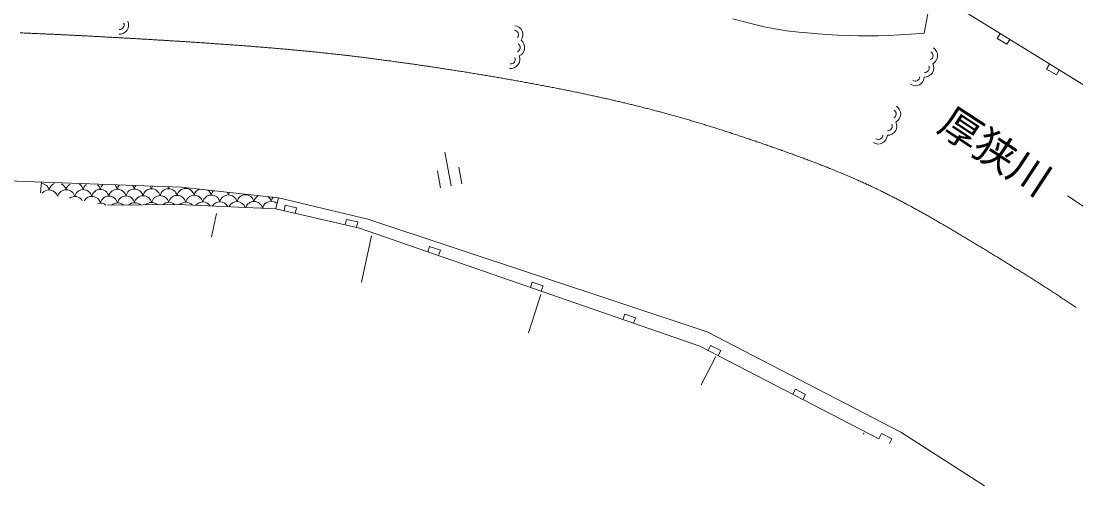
# Model space of a CAD drawing. Units: millimetres, scale not verified. Extents: x 40000 to 680000, y 20000 to 380000.
# Drawn here: x 371218 to 417570, y 283101 to 303536 of the extents above; entities that cross this region are included whole.
import ezdxf
from ezdxf.enums import TextEntityAlignment as Align

# ---------------------------------------------------------------- set-up
doc = ezdxf.new("R2010")
doc.units = ezdxf.units.MM
doc.header["$LTSCALE"] = 1000
doc.layers.add('M-BGD', color=7, linetype='Continuous', lineweight=13)
doc.styles.add('ＭＳ ゴシック', font='')
doc.styles.get('ＭＳ ゴシック').set_extended_font_data('MS Gothic')

msp = doc.modelspace()

# ---------------------------------------------------------------- linework, layer by layer
at = {"layer": 'M-BGD'}
for p, q in [((411263, 304837), (429106, 293797)), ((402942, 303511), (402499, 303638)), ((411064, 303851), (410901, 303011)), ((403397, 303393), (402942, 303511)), ((403866, 303287), (403397, 303393)), ((404353, 303192), (403866, 303287)), ((404860, 303112), (404353, 303192)), ((405389, 303046), (404860, 303112)), ((405944, 302998), (405389, 303046)), ((406068, 302989), (405944, 302998)), ((406611, 302953), (406068, 302989)), ((407108, 302923), (406611, 302953)), ((407572, 302901), (407108, 302923)), ((408015, 302888), (407572, 302901)), ((408448, 302883), (408015, 302888)), ((408884, 302887), (408448, 302883)), ((409335, 302902), (408884, 302887)), ((409814, 302927), (409335, 302902)), ((410331, 302963), (409814, 302927)), ((410901, 303011), (410331, 302963)), ((414109, 302773), (414237, 302988)), ((414538, 302516), (414109, 302773)), ((414666, 302731), (414538, 302516)), ((416285, 301427), (416413, 301641)), ((416714, 301170), (416285, 301427)), ((416842, 301384), (416714, 301170)), ((389845, 297772), (390117, 296297)), ((390448, 297120), (390584, 296382)), ((389514, 296948), (389649, 296211)), ((378258, 296239), (368231, 296605)), ((372078, 295979), (372112, 296464)), ((382523, 295766), (378258, 296239)), ((382407, 295280), (382528, 295765)), ((386461, 294831), (382523, 295766)), ((417200, 295853), (422348, 292450)), ((375011, 295439), (378116, 295472)), ((378116, 295472), (382407, 295280)), ((386084, 294432), (382407, 295280)), ((382772, 295196), (382828, 295439)), ((382828, 295439), (383315, 295327)), ((383315, 295327), (383259, 295083)), ((379585, 294055), (379808, 295070)), ((385466, 294575), (385522, 294818)), ((385522, 294818), (386009, 294706)), ((401369, 289870), (386461, 294831)), ((386009, 294706), (385953, 294463)), ((401047, 289248), (386084, 294432)), ((386174, 292060), (386618, 294090)), ((389090, 293391), (389172, 293627)), ((389172, 293627), (389645, 293463)), ((389645, 293463), (389563, 293227)), ((393600, 291828), (393682, 292064)), ((393682, 292064), (394155, 291901)), ((394155, 291901), (394073, 291664)), ((393522, 289836), (394056, 291512)), ((397663, 290420), (397745, 290657)), ((397745, 290657), (398218, 290493)), ((398218, 290493), (398136, 290257)), ((409871, 285470), (401369, 289870)), ((408917, 285176), (401047, 289248)), ((401403, 289045), (401510, 289271)), ((401510, 289271), (401962, 289056)), ((401105, 287540), (401748, 288790)), ((401962, 289056), (401854, 288830)), ((405132, 287134), (405247, 287356)), ((405247, 287356), (405691, 287126)), ((405691, 287126), (405576, 286904)), ((408231, 285383), (408256, 285431)), ((408917, 285176), (409032, 285398)), ((409032, 285398), (409476, 285168)), ((409476, 285168), (409374, 284971)), ((413549, 283101), (409871, 285470))]:
    msp.add_line(p, q, dxfattribs=at)
msp.add_lwpolyline([(417579, 290947), (417535, 290976), (417491, 291006), (417447, 291035), (417403, 291065), (417359, 291094), (417316, 291123), (417272, 291152), (417227, 291182), (417183, 291211), (417138, 291241), (417093, 291271), (417048, 291301), (417002, 291331), (416957, 291361), (416911, 291391), (416866, 291421), (416820, 291451), (416775, 291481), (416729, 291510), (416684, 291540), (416638, 291570), (416593, 291600), (416547, 291629), (416501, 291659), (416456, 291688), (416410, 291718), (416364, 291748), (416319, 291777), (416273, 291807), (416227, 291836), (416182, 291866), (416136, 291895), (416090, 291924), (416044, 291954), (415998, 291983), (415952, 292012), (415907, 292042), (415861, 292071), (415815, 292100), (415769, 292129), (415723, 292158), (415677, 292188), (415631, 292217), (415585, 292246), (415539, 292275), (415493, 292304), (415447, 292333), (415401, 292362), (415355, 292391), (415309, 292420), (415263, 292449), (415216, 292478), (415170, 292507), (415124, 292536), (415078, 292564), (415032, 292593), (414986, 292622), (414939, 292651), (414893, 292679), (414847, 292708), (414801, 292737), (414754, 292766), (414708, 292794), (414662, 292823), (414616, 292852), (414569, 292880), (414523, 292909), (414477, 292937), (414430, 292966), (414384, 292994), (414337, 293023), (414291, 293051), (414245, 293080), (414198, 293108), (414152, 293137), (414105, 293165), (414059, 293194), (414012, 293222), (413966, 293250), (413919, 293279), (413873, 293307), (413826, 293335), (413780, 293364), (413733, 293392), (413687, 293420), (413640, 293449), (413594, 293477), (413547, 293505), (413500, 293533), (413454, 293562), (413407, 293590), (413360, 293618), (413313, 293647), (413266, 293675), (413218, 293704), (413171, 293733), (413124, 293761), (413077, 293789), (413031, 293817), (412985, 293844), (412941, 293871), (412897, 293898), (412852, 293924), (412808, 293951), (412764, 293977), (412720, 294004), (412676, 294030), (412632, 294057), (412587, 294083), (412543, 294109), (412499, 294136), (412455, 294162), (412410, 294189), (412366, 294215), (412322, 294241), (412278, 294268), (412233, 294294), (412189, 294320), (412145, 294346), (412100, 294373), (412056, 294399), (412012, 294425), (411967, 294451), (411923, 294477), (411879, 294503), (411834, 294529), (411790, 294555), (411745, 294581), (411701, 294607), (411656, 294633), (411612, 294659), (411567, 294685), (411523, 294711), (411478, 294736), (411434, 294762), (411389, 294788), (411344, 294814), (411300, 294839), (411255, 294865), (411210, 294890), (411166, 294916), (411121, 294941), (411076, 294967), (411031, 294992), (410987, 295018), (410942, 295043), (410897, 295068), (410852, 295093), (410807, 295118), (410762, 295144), (410717, 295169), (410672, 295194), (410627, 295219), (410582, 295243), (410537, 295268), (410492, 295293), (410447, 295318), (410402, 295343), (410357, 295367), (410312, 295392), (410266, 295416), (410221, 295441), (410176, 295465), (410131, 295489), (410085, 295514), (410040, 295538), (409994, 295562), (409949, 295586), (409904, 295610), (409858, 295634), (409813, 295658), (409767, 295682), (409721, 295705), (409676, 295729), (409630, 295753), (409584, 295776), (409539, 295800), (409493, 295823), (409447, 295846), (409401, 295870), (409355, 295893), (409310, 295916), (409265, 295938), (409220, 295961), (409175, 295983), (409130, 296005), (409085, 296028), (409039, 296050), (408992, 296073), (408944, 296096), (408895, 296120), (408844, 296145), (408794, 296169), (408744, 296193), (408693, 296217), (408643, 296240), (408592, 296264), (408541, 296288), (408491, 296311), (408440, 296335), (408389, 296358), (408339, 296382), (408288, 296405), (408237, 296428), (408186, 296451), (408135, 296474), (408084, 296497), (408033, 296519), (407982, 296542), (407931, 296565), (407880, 296587), (407829, 296610), (407778, 296632), (407726, 296654), (407675, 296676), (407624, 296698), (407572, 296720), (407521, 296742), (407469, 296764), (407418, 296786), (407367, 296808), (407315, 296829), (407263, 296851), (407212, 296872), (407160, 296894), (407108, 296915), (407057, 296936), (407005, 296957), (406953, 296978), (406901, 297000), (406850, 297021), (406798, 297041), (406746, 297062), (406694, 297083), (406642, 297104), (406590, 297124), (406538, 297145), (406486, 297165), (406434, 297186), (406382, 297206), (406330, 297227), (406278, 297247), (406225, 297267), (406173, 297287), (406121, 297307), (406069, 297327), (406017, 297347), (405964, 297367), (405912, 297387), (405860, 297407), (405807, 297427), (405755, 297446), (405702, 297466), (405650, 297486), (405598, 297505), (405545, 297525), (405493, 297544), (405440, 297564), (405388, 297583), (405335, 297602), (405283, 297622), (405230, 297641), (405177, 297660), (405125, 297679), (405072, 297698), (405020, 297717), (404967, 297736), (404914, 297755), (404862, 297774), (404809, 297793), (404756, 297812), (404704, 297831), (404651, 297850), (404598, 297869), (404545, 297887), (404492, 297906), (404439, 297925), (404386, 297943), (404333, 297962), (404281, 297980), (404229, 297999), (404177, 298017), (404125, 298035), (404073, 298053), (404020, 298071), (403968, 298090), (403916, 298108), (403864, 298126), (403812, 298144), (403760, 298162), (403708, 298180), (403656, 298198), (403604, 298215), (403552, 298233), (403499, 298251), (403447, 298269), (403395, 298287), (403343, 298304), (403291, 298322), (403239, 298340), (403186, 298357), (403134, 298375), (403082, 298393), (403030, 298410), (402977, 298428), (402925, 298445), (402873, 298462), (402821, 298480), (402768, 298497), (402716, 298514), (402664, 298532), (402611, 298549), (402559, 298566), (402507, 298583), (402454, 298600), (402402, 298617), (402350, 298634), (402297, 298651), (402245, 298668), (402193, 298685), (402140, 298702), (402088, 298719), (402035, 298736), (401983, 298753), (401930, 298769), (401878, 298786), (401825, 298803), (401773, 298819), (401720, 298836), (401668, 298852), (401615, 298869), (401563, 298885), (401510, 298901), (401458, 298918), (401405, 298934), (401352, 298950), (401300, 298967), (401247, 298983), (401195, 298999), (401142, 299015), (401089, 299031), (401037, 299047), (400984, 299063), (400931, 299079), (400878, 299094), (400826, 299110), (400773, 299126), (400720, 299142), (400667, 299157), (400615, 299173), (400562, 299188), (400509, 299204), (400456, 299219), (400403, 299235), (400350, 299250), (400298, 299265), (400245, 299280), (400192, 299296), (400139, 299311), (400086, 299326), (400033, 299341), (399980, 299356), (399926, 299371), (399872, 299386), (399818, 299401), (399764, 299416), (399710, 299431), (399657, 299446), (399605, 299460), (399553, 299474), (399503, 299488), (399453, 299502), (399403, 299515), (399353, 299529), (399303, 299542), (399253, 299555), (399203, 299569), (399153, 299582), (399103, 299595), (399053, 299608), (399003, 299622), (398953, 299635), (398903, 299648), (398852, 299661), (398802, 299674), (398752, 299687), (398702, 299699), (398652, 299712), (398602, 299725), (398552, 299738), (398501, 299750), (398451, 299763), (398401, 299776), (398351, 299788), (398301, 299801), (398250, 299813), (398200, 299825), (398150, 299838), (398100, 299850), (398049, 299862), (397999, 299875), (397949, 299887), (397898, 299899), (397848, 299911), (397798, 299923), (397747, 299935), (397697, 299947), (397647, 299959), (397596, 299971), (397546, 299983), (397495, 299995), (397445, 300007), (397395, 300018), (397344, 300030), (397294, 300042), (397243, 300053), (397193, 300065), (397142, 300076), (397092, 300088), (397041, 300099), (396991, 300111), (396940, 300122), (396890, 300134), (396839, 300145), (396789, 300156), (396738, 300168), (396688, 300179), (396637, 300190), (396587, 300201), (396536, 300212), (396485, 300223), (396435, 300234), (396384, 300245), (396334, 300256), (396283, 300267), (396232, 300278), (396182, 300289), (396131, 300300), (396081, 300311), (396030, 300321), (395979, 300332), (395929, 300343), (395878, 300354), (395827, 300364), (395777, 300375), (395726, 300385), (395675, 300396), (395624, 300406), (395574, 300417), (395523, 300427), (395472, 300438), (395422, 300448), (395373, 300458), (395325, 300468), (395277, 300478), (395228, 300487), (395179, 300497), (395128, 300508), (395076, 300518), (395022, 300529), (394965, 300540), (394906, 300552), (394848, 300563), (394789, 300575), (394731, 300587), (394672, 300598), (394614, 300609), (394555, 300621), (394497, 300632), (394438, 300644), (394380, 300655), (394321, 300666), (394263, 300677), (394204, 300689), (394146, 300700), (394087, 300711), (394029, 300722), (393970, 300733), (393912, 300744), (393853, 300755), (393794, 300766), (393736, 300777), (393677, 300788), (393619, 300799), (393560, 300809), (393501, 300820), (393443, 300831), (393384, 300842), (393326, 300852), (393267, 300863), (393208, 300874), (393150, 300884), (393091, 300895), (393032, 300905), (392974, 300916), (392915, 300926), (392856, 300937), (392798, 300947), (392739, 300957), (392680, 300968), (392622, 300978), (392563, 300988), (392504, 300999), (392446, 301009), (392387, 301019), (392328, 301029), (392270, 301039), (392211, 301049), (392152, 301059), (392093, 301069), (392035, 301079), (391976, 301089), (391917, 301099), (391858, 301109), (391800, 301119), (391741, 301129), (391682, 301139), (391623, 301149), (391565, 301159), (391506, 301168), (391447, 301178), (391388, 301188), (391329, 301197), (391271, 301207), (391212, 301217), (391153, 301226), (391094, 301236), (391035, 301245), (390977, 301255), (390918, 301264), (390859, 301274), (390800, 301283), (390741, 301293), (390682, 301302), (390624, 301312), (390565, 301321), (390506, 301330), (390447, 301340), (390388, 301349), (390329, 301358), (390270, 301367), (390211, 301377), (390151, 301386), (390091, 301395), (390030, 301405), (389970, 301414), (389910, 301423), (389851, 301432), (389793, 301441), (389737, 301450), (389681, 301458), (389627, 301467), (389573, 301475), (389519, 301483), (389464, 301491), (389410, 301500), (389356, 301508), (389302, 301516), (389247, 301524), (389193, 301532), (389139, 301540), (389085, 301548), (389030, 301556), (388976, 301564), (388922, 301572), (388867, 301580), (388813, 301588), (388759, 301596), (388705, 301604), (388650, 301612), (388596, 301620), (388542, 301628), (388487, 301636), (388433, 301644), (388379, 301651), (388324, 301659), (388270, 301667), (388216, 301675), (388161, 301682), (388107, 301690), (388053, 301698), (387998, 301705), (387944, 301713), (387890, 301721), (387835, 301728), (387781, 301736), (387727, 301743), (387672, 301751), (387618, 301758), (387564, 301766), (387509, 301773), (387455, 301781), (387401, 301788), (387346, 301795), (387292, 301803), (387237, 301810), (387183, 301817), (387129, 301824), (387074, 301832), (387020, 301839), (386965, 301846), (386911, 301853), (386857, 301860), (386802, 301867), (386748, 301874), (386693, 301881), (386639, 301888), (386585, 301895), (386530, 301902), (386476, 301909), (386421, 301916), (386367, 301923), (386312, 301930), (386258, 301937), (386203, 301943), (386149, 301950), (386095, 301957), (386040, 301963), (385986, 301970), (385931, 301977), (385877, 301983), (385822, 301990), (385768, 301996), (385713, 302003), (385659, 302009), (385604, 302016), (385550, 302022), (385495, 302029), (385441, 302035), (385386, 302041), (385332, 302048), (385277, 302054), (385222, 302060), (385166, 302066), (385110, 302073), (385055, 302079), (385000, 302085), (384945, 302091), (384891, 302097), (384838, 302103), (384787, 302108), (384736, 302114), (384684, 302119), (384633, 302125), (384582, 302130), (384531, 302136), (384480, 302141), (384429, 302147), (384378, 302152), (384327, 302157), (384276, 302162), (384225, 302168), (384173, 302173), (384122, 302178), (384071, 302183), (384020, 302188), (383969, 302194), (383918, 302199), (383867, 302204), (383816, 302209), (383764, 302214), (383713, 302219), (383662, 302224), (383611, 302229), (383560, 302233), (383509, 302238), (383458, 302243), (383406, 302248), (383355, 302253), (383304, 302258), (383253, 302262), (383202, 302267), (383151, 302272), (383099, 302276), (383048, 302281), (382997, 302286), (382946, 302290), (382895, 302295), (382843, 302300), (382792, 302304), (382741, 302309), (382690, 302313), (382639, 302318), (382588, 302322), (382536, 302327), (382485, 302331), (382434, 302335), (382383, 302340), (382332, 302344), (382280, 302348), (382229, 302353), (382178, 302357), (382127, 302361), (382076, 302366), (382024, 302370), (381973, 302374), (381922, 302378), (381871, 302382), (381819, 302387), (381768, 302391), (381717, 302395), (381666, 302399), (381615, 302403), (381563, 302407), (381512, 302411), (381461, 302415), (381410, 302419), (381358, 302423), (381307, 302427), (381256, 302431), (381205, 302435), (381153, 302439), (381102, 302443), (381051, 302447), (381000, 302451), (380949, 302455), (380897, 302459), (380846, 302462), (380795, 302466), (380744, 302470), (380692, 302474), (380641, 302478), (380591, 302481), (380541, 302485), (380491, 302489), (380441, 302492), (380391, 302496), (380339, 302500), (380287, 302503), (380234, 302507), (380180, 302511), (380124, 302515), (380069, 302519), (380014, 302523), (379959, 302527), (379903, 302531), (379848, 302535), (379793, 302539), (379737, 302542), (379682, 302546), (379627, 302550), (379571, 302554), (379516, 302558), (379461, 302562), (379405, 302565), (379350, 302569), (379295, 302573), (379239, 302577), (379184, 302580), (379129, 302584), (379074, 302588), (379018, 302592), (378963, 302595), (378908, 302599), (378852, 302603), (378797, 302606), (378742, 302610), (378686, 302613), (378631, 302617), (378576, 302621), (378520, 302624), (378465, 302628), (378410, 302631), (378354, 302635), (378299, 302639), (378244, 302642), (378188, 302646), (378133, 302649), (378078, 302653), (378022, 302656), (377967, 302660), (377912, 302663), (377856, 302667), (377801, 302670), (377746, 302673), (377690, 302677), (377635, 302680), (377580, 302684), (377524, 302687), (377469, 302691), (377414, 302694), (377358, 302697), (377303, 302701), (377248, 302704), (377192, 302707), (377137, 302711), (377082, 302714), (377026, 302717), (376971, 302721), (376916, 302724), (376860, 302727), (376805, 302731), (376749, 302734), (376694, 302737), (376639, 302740), (376583, 302744), (376528, 302747), (376473, 302750), (376417, 302753), (376362, 302756), (376307, 302760), (376251, 302763), (376196, 302766), (376141, 302769), (376085, 302772), (376030, 302776), (375975, 302779), (375919, 302782), (375864, 302785), (375809, 302788), (375753, 302791), (375698, 302794), (375644, 302798), (375590, 302801), (375535, 302804), (375481, 302807), (375427, 302810), (375371, 302813), (375315, 302816), (375258, 302819), (375200, 302822), (375140, 302826), (375081, 302829), (375022, 302832), (374963, 302835), (374903, 302839), (374844, 302842), (374785, 302845), (374726, 302848), (374667, 302851), (374607, 302855), (374548, 302858), (374489, 302861), (374430, 302864), (374370, 302867), (374311, 302870), (374252, 302874), (374193, 302877), (374133, 302880), (374074, 302883), (374015, 302886), (373956, 302889), (373896, 302892), (373837, 302895), (373778, 302898), (373719, 302901), (373659, 302904), (373600, 302907), (373541, 302910), (373482, 302913), (373423, 302916), (373363, 302919), (373304, 302922), (373245, 302925), (373186, 302928), (373126, 302931), (373067, 302934), (373008, 302937), (372949, 302940), (372889, 302942), (372830, 302945), (372771, 302948), (372712, 302951), (372652, 302954), (372593, 302956), (372534, 302959), (372475, 302962), (372415, 302965), (372356, 302967), (372297, 302970), (372237, 302973), (372178, 302975), (372119, 302978), (372060, 302981), (372000, 302983), (371941, 302986), (371882, 302989), (371823, 302991), (371763, 302994), (371704, 302996), (371645, 302999), (371586, 303001), (371526, 303004), (371467, 303006), (371408, 303009), (371349, 303011), (371289, 303013), (371230, 303016), (371171, 303018)], dxfattribs=at)
for centre, radius, start, end in [((375545, 303360), 400, 266.0254, 26.0254), ((375545, 303360), 200, 266.0254, 26.0254), ((392871, 302935), 400, 322.8175, 82.8175), ((392871, 302935), 200, 322.8175, 82.8175), ((392948, 302374), 400, 292.8175, 52.8175), ((392948, 302374), 200, 292.8175, 52.8175), ((411095, 302017), 400, 297.6465, 57.6465), ((392735, 301851), 400, 262.8175, 22.8175), ((392735, 301851), 200, 262.8175, 22.8175), ((411095, 302017), 200, 297.6465, 57.6465), ((410926, 301477), 400, 267.6465, 27.6465), ((410926, 301477), 200, 267.6465, 27.6465), ((410510, 301094), 400, 237.6465, 357.6465), ((410510, 301094), 200, 237.6465, 357.6465), ((409471, 299454), 200, 297.6465, 57.6465), ((409471, 299454), 400, 297.6465, 57.6465), ((409303, 298914), 400, 267.6465, 27.6465), ((409303, 298914), 200, 267.6465, 27.6465), ((408887, 298531), 400, 237.6465, 357.6465), ((408887, 298531), 200, 237.6465, 357.6465), ((372071, 296026), 384, 13.2727, 81.8837), ((372821, 296034), 384, 111.499, 167.9119), ((372821, 296034), 384, 13.2727, 65.3748), ((373571, 296042), 384, 120.5829, 167.9119), ((373571, 296042), 384, 13.2727, 56.2909), ((374321, 296049), 384, 127.7849, 167.9119), ((374321, 296049), 384, 13.2727, 49.0889), ((375071, 296057), 384, 134.016, 167.9119), ((375071, 296057), 384, 13.2727, 42.8578), ((375821, 296065), 384, 139.6417, 167.9119), ((375821, 296065), 384, 13.2727, 37.2321), ((376571, 296073), 384, 144.8533, 167.9119), ((376571, 296073), 384, 13.2727, 32.0205), ((377321, 296080), 384, 149.7667, 167.9119), ((377321, 296080), 384, 13.2727, 27.1071), ((378071, 296088), 384, 154.4591, 167.9119), ((378071, 296088), 384, 13.2727, 20.0623), ((378821, 296096), 384, 161.5861, 167.9119), ((372449, 295730), 384, 17.0647, 142.1048), ((373199, 295738), 384, 13.2727, 164.4862), ((373577, 295442), 384, 31.5584, 127.6112), ((373949, 295745), 384, 13.2727, 167.9119), ((374327, 295449), 384, 13.2727, 152.354), ((374699, 295753), 384, 13.2727, 167.9119), ((375077, 295457), 384, 13.2727, 167.9119), ((375449, 295761), 384, 13.2727, 167.9119), ((375827, 295465), 384, 13.2727, 167.9119), ((376199, 295769), 384, 13.2727, 167.9119), ((376577, 295473), 384, 13.2727, 167.9119), ((376949, 295777), 384, 13.2727, 167.9119), ((377327, 295480), 384, 13.2727, 167.9119), ((377699, 295784), 384, 13.2727, 167.9119), ((378077, 295488), 384, 13.2727, 167.9119), ((378449, 295792), 384, 13.2727, 167.9119), ((378827, 295496), 384, 13.2727, 167.9119), ((379199, 295800), 384, 113.6198, 167.9119), ((379577, 295504), 384, 13.2727, 167.9119), ((379199, 295800), 384, 13.2727, 53.7131), ((379949, 295808), 384, 134.5318, 167.9119), ((380327, 295511), 384, 13.2727, 167.9119), ((379949, 295808), 384, 13.2727, 32.8011), ((380699, 295815), 384, 150.347, 167.9119), ((381077, 295519), 384, 13.2727, 167.9119), ((380699, 295815), 384, 13.2727, 16.9859), ((381449, 295823), 384, 164.4264, 167.9119), ((381827, 295527), 384, 118.8093, 167.9119), ((381827, 295527), 384, 13.2727, 48.5236), ((382577, 295535), 384, 138.0446, 167.9119), ((374706, 295153), 384, 50.7466, 108.423), ((375456, 295161), 384, 48.0132, 133.1714), ((376205, 295169), 384, 48.0132, 133.1714), ((376955, 295177), 384, 48.0132, 133.1714), ((377705, 295184), 384, 48.0132, 133.1714), ((378455, 295192), 384, 40.8406, 134.0366), ((379205, 295200), 384, 32.8729, 142.0043), ((379955, 295208), 384, 25.6304, 149.2469), ((380705, 295215), 384, 18.8511, 156.0262), ((381455, 295223), 384, 13.2727, 162.5029), ((381833, 294927), 384, 76.9742, 97.903), ((382205, 295231), 384, 47.3903, 167.9119)]:
    msp.add_arc(centre, radius, start, end, dxfattribs=at)

# ---------------------------------------------------------------- texts
at = {"layer": 'M-BGD', "style": 'ＭＳ ゴシック'}
msp.add_text('厚狭川', height=1320, rotation=326.706, dxfattribs=at).set_placement((411196, 298418), align=Align.BOTTOM_LEFT)

doc.saveas('drawing.dxf')
